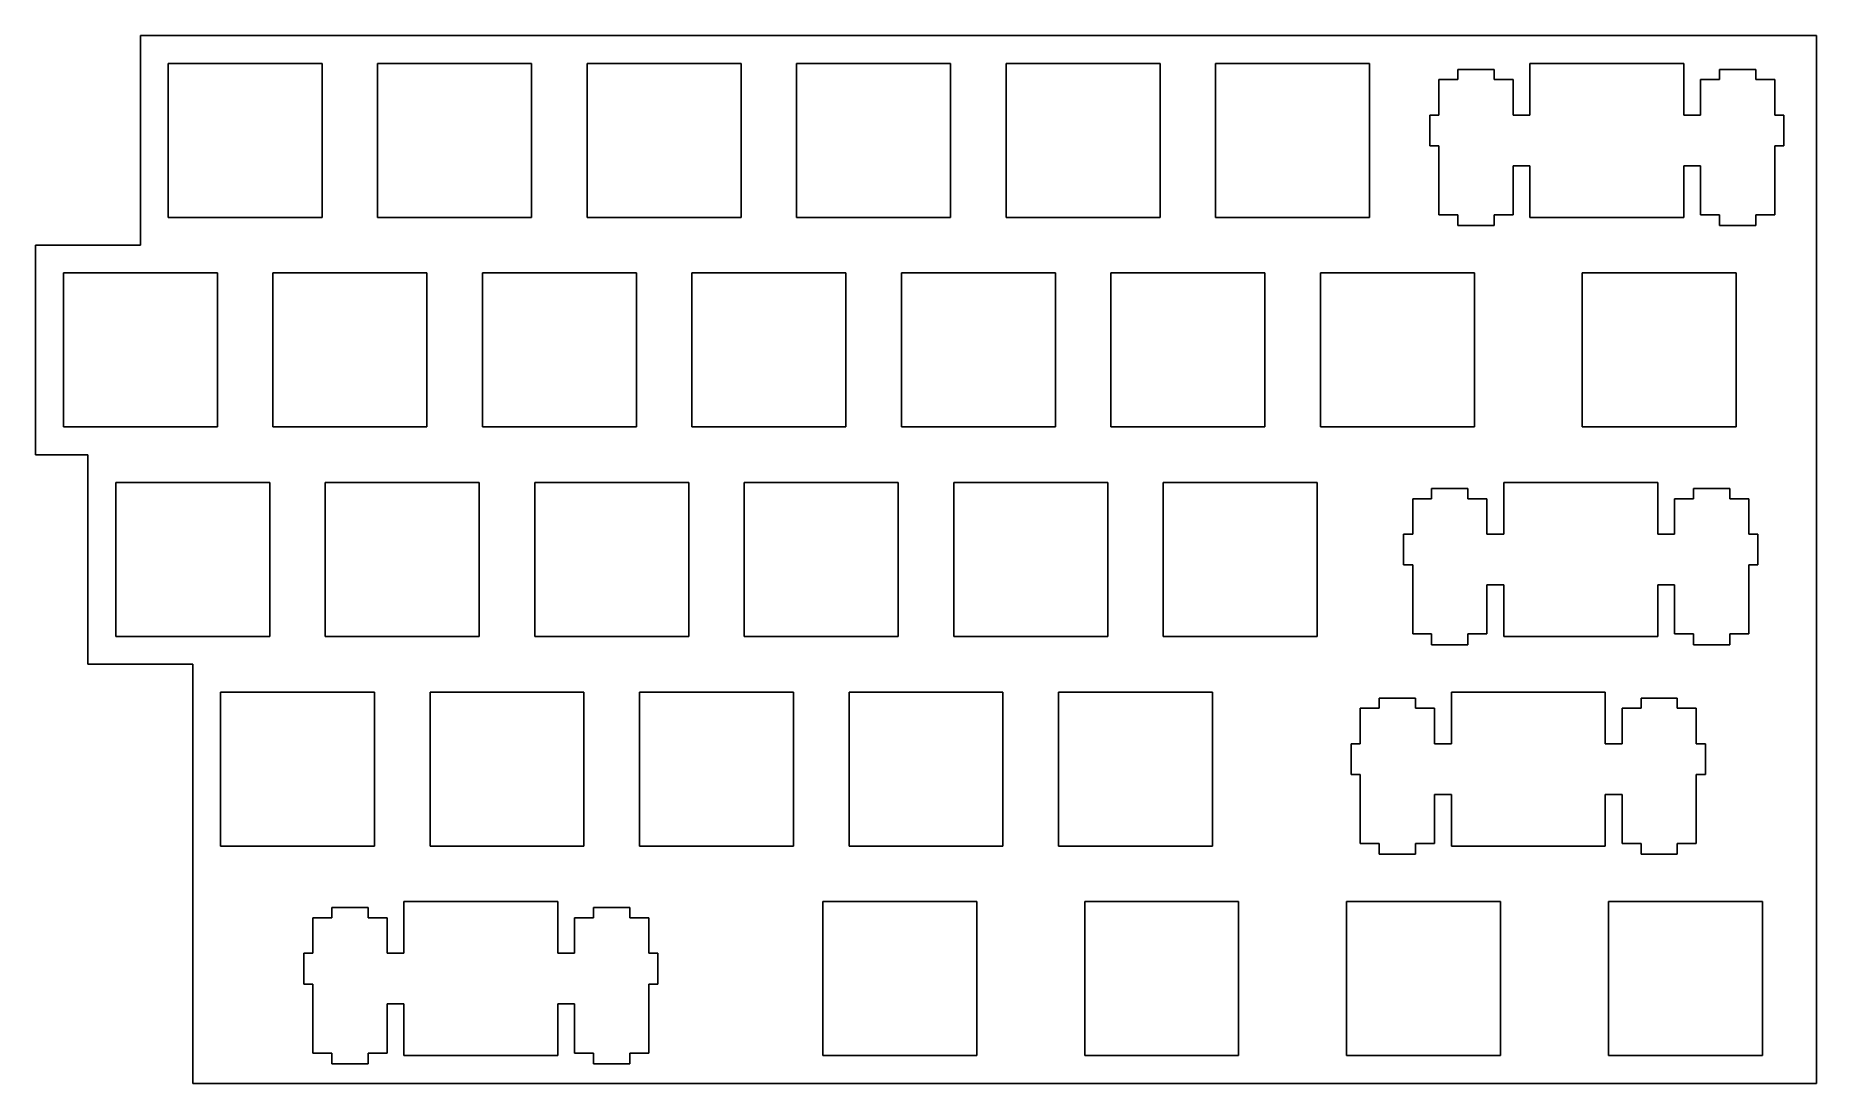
# Model space of a CAD drawing. Extents: x 0 to 162, y 0 to 96.
import ezdxf

# ---------------------------------------------------------------- set-up
doc = ezdxf.new("R2010")
doc.units = 0
doc.header["$MEASUREMENT"] = 0

msp = doc.modelspace()

# ---------------------------------------------------------------- linework, layer by layer
at = {"color": 0}
for p, q in [((9.6203, 95.5075), (162.02, 95.5075)), ((162.02, 95.5075), (162.02, 0.257693)), ((12.1447, 92.9831), (26.1441, 92.9831)), ((12.1447, 78.9838), (12.1447, 92.9831)), ((26.1441, 92.9831), (26.1441, 78.9838)), ((31.1947, 92.9831), (45.194, 92.9831)), ((31.1947, 78.9838), (31.1947, 92.9831)), ((45.194, 92.9831), (45.194, 78.9838)), ((50.2447, 92.9831), (64.244, 92.9831)), ((50.2447, 78.9838), (50.2447, 92.9831)), ((64.244, 92.9831), (64.244, 78.9838)), ((69.2947, 92.9831), (83.294, 92.9831)), ((69.2947, 78.9838), (69.2947, 92.9831)), ((83.294, 92.9831), (83.294, 78.9838)), ((88.3447, 92.9831), (102.344, 92.9831)), ((88.3447, 78.9838), (88.3447, 92.9831)), ((102.344, 92.9831), (102.344, 78.9838)), ((107.395, 92.9831), (121.394, 92.9831)), ((107.395, 78.9838), (107.395, 92.9831)), ((121.394, 92.9831), (121.394, 78.9838)), ((132.719, 92.4348), (129.42, 92.4348)), ((129.42, 92.4348), (129.42, 91.5127)), ((132.719, 91.5127), (132.719, 92.4348)), ((135.97, 92.9831), (135.97, 88.2826)), ((149.969, 92.9831), (135.97, 92.9831)), ((149.969, 88.2826), (149.969, 92.9831)), ((156.519, 92.4348), (153.22, 92.4348)), ((153.22, 92.4348), (153.22, 91.5127)), ((156.519, 91.5127), (156.519, 92.4348)), ((129.42, 91.5127), (127.695, 91.5127)), ((127.695, 91.5127), (127.695, 88.2826)), ((134.444, 91.5127), (132.719, 91.5127)), ((134.444, 88.2826), (134.444, 91.5127)), ((153.22, 91.5127), (151.495, 91.5127)), ((151.495, 91.5127), (151.495, 88.2826)), ((158.244, 91.5127), (156.519, 91.5127)), ((158.244, 88.2826), (158.244, 91.5127)), ((127.695, 88.2826), (126.869, 88.2826)), ((126.869, 88.2826), (126.869, 85.4837)), ((135.97, 88.2826), (134.444, 88.2826)), ((151.495, 88.2826), (149.969, 88.2826)), ((159.07, 88.2826), (158.244, 88.2826)), ((159.07, 85.4837), (159.07, 88.2826)), ((126.869, 85.4837), (127.695, 85.4837)), ((127.695, 85.4837), (127.695, 79.2138)), ((158.244, 79.2138), (158.244, 85.4837)), ((158.244, 85.4837), (159.07, 85.4837)), ((134.444, 79.2138), (134.444, 83.6828)), ((134.444, 83.6828), (135.97, 83.6828)), ((135.97, 83.6828), (135.97, 78.9838)), ((149.969, 78.9838), (149.969, 83.6828)), ((149.969, 83.6828), (151.495, 83.6828)), ((151.495, 83.6828), (151.495, 79.2138)), ((26.1441, 78.9838), (12.1447, 78.9838)), ((45.194, 78.9838), (31.1947, 78.9838)), ((64.244, 78.9838), (50.2447, 78.9838)), ((83.294, 78.9838), (69.2947, 78.9838)), ((102.344, 78.9838), (88.3447, 78.9838)), ((121.394, 78.9838), (107.395, 78.9838)), ((127.695, 79.2138), (129.42, 79.2138)), ((129.42, 79.2138), (129.42, 78.2327)), ((129.42, 78.2327), (132.719, 78.2327)), ((132.719, 78.2327), (132.719, 79.2138)), ((132.719, 79.2138), (134.444, 79.2138)), ((135.97, 78.9838), (149.969, 78.9838)), ((151.495, 79.2138), (153.22, 79.2138)), ((153.22, 79.2138), (153.22, 78.2327)), ((153.22, 78.2327), (156.519, 78.2327)), ((156.519, 78.2327), (156.519, 79.2138)), ((156.519, 79.2138), (158.244, 79.2138)), ((0.095085, 57.409235), (0.095085, 76.457665)), ((2.61965, 73.9331), (16.6192, 73.9331)), ((2.61965, 59.9338), (2.61965, 73.9331)), ((16.6192, 73.9331), (16.6192, 59.9338)), ((21.6697, 73.9331), (35.669, 73.9331)), ((21.6697, 59.9338), (21.6697, 73.9331)), ((35.669, 73.9331), (35.669, 59.9338)), ((40.7197, 73.9331), (54.719, 73.9331)), ((40.7197, 59.9338), (40.7197, 73.9331)), ((54.719, 73.9331), (54.719, 59.9338)), ((59.7697, 73.9331), (73.769, 73.9331)), ((59.7697, 59.9338), (59.7697, 73.9331)), ((73.769, 73.9331), (73.769, 59.9338)), ((78.8197, 73.9331), (92.819, 73.9331)), ((78.8197, 59.9338), (78.8197, 73.9331)), ((92.819, 73.9331), (92.819, 59.9338)), ((97.8683, 73.9331), (111.869, 73.9331)), ((97.8683, 59.9338), (97.8683, 73.9331)), ((111.869, 73.9331), (111.869, 59.9338)), ((116.918, 73.9331), (130.919, 73.9331)), ((116.918, 59.9338), (116.918, 73.9331)), ((130.919, 73.9331), (130.919, 59.9338)), ((140.732, 73.9331), (154.732, 73.9331)), ((140.732, 59.9338), (140.732, 73.9331)), ((154.732, 73.9331), (154.732, 59.9338)), ((16.6192, 59.9338), (2.61965, 59.9338)), ((35.669, 59.9338), (21.6697, 59.9338)), ((54.719, 59.9338), (40.7197, 59.9338)), ((73.769, 59.9338), (59.7697, 59.9338)), ((92.819, 59.9338), (78.8197, 59.9338)), ((111.869, 59.9338), (97.8683, 59.9338)), ((130.919, 59.9338), (116.918, 59.9338)), ((154.732, 59.9338), (140.732, 59.9338)), ((7.38216, 54.8831), (21.3817, 54.8831)), ((7.38216, 40.8838), (7.38216, 54.8831)), ((21.3817, 54.8831), (21.3817, 40.8838)), ((26.4322, 54.8831), (40.4315, 54.8831)), ((26.4322, 40.8838), (26.4322, 54.8831)), ((40.4315, 54.8831), (40.4315, 40.8838)), ((45.4822, 54.8831), (59.4815, 54.8831)), ((45.4822, 40.8838), (45.4822, 54.8831)), ((59.4815, 54.8831), (59.4815, 40.8838)), ((64.5322, 54.8831), (78.5315, 54.8831)), ((64.5322, 40.8838), (64.5322, 54.8831)), ((78.5315, 54.8831), (78.5315, 40.8838)), ((83.5822, 54.8831), (97.5815, 54.8831)), ((83.5822, 40.8838), (83.5822, 54.8831)), ((97.5815, 54.8831), (97.5815, 40.8838)), ((102.632, 54.8831), (116.632, 54.8831)), ((102.632, 40.8838), (102.632, 54.8831)), ((116.632, 54.8831), (116.632, 40.8838)), ((130.338, 54.3334), (127.037, 54.3334)), ((127.037, 54.3334), (127.037, 53.4127)), ((130.338, 53.4127), (130.338, 54.3334)), ((133.587, 54.8831), (133.587, 50.1826)), ((147.588, 54.8831), (133.587, 54.8831)), ((147.588, 50.1826), (147.588, 54.8831)), ((154.138, 54.3334), (150.837, 54.3334)), ((150.837, 54.3334), (150.837, 53.4127)), ((154.138, 53.4127), (154.138, 54.3334)), ((127.037, 53.4127), (125.312, 53.4127)), ((125.312, 53.4127), (125.312, 50.1826)), ((132.063, 53.4127), (130.338, 53.4127)), ((132.063, 50.1826), (132.063, 53.4127)), ((150.837, 53.4127), (149.112, 53.4127)), ((149.112, 53.4127), (149.112, 50.1826)), ((155.863, 53.4127), (154.138, 53.4127)), ((155.863, 50.1826), (155.863, 53.4127)), ((125.312, 50.1826), (124.488, 50.1826)), ((124.488, 50.1826), (124.488, 47.3837)), ((133.587, 50.1826), (132.063, 50.1826)), ((149.112, 50.1826), (147.588, 50.1826)), ((156.687, 50.1826), (155.863, 50.1826)), ((156.687, 47.3837), (156.687, 50.1826)), ((124.488, 47.3837), (125.312, 47.3837)), ((125.312, 47.3837), (125.312, 41.1138)), ((155.863, 41.1138), (155.863, 47.3837)), ((155.863, 47.3837), (156.687, 47.3837)), ((132.063, 41.1138), (132.063, 45.5828)), ((132.063, 45.5828), (133.587, 45.5828)), ((133.587, 45.5828), (133.587, 40.8838)), ((147.588, 40.8838), (147.588, 45.5828)), ((147.588, 45.5828), (149.112, 45.5828)), ((149.112, 45.5828), (149.112, 41.1138)), ((21.3817, 40.8838), (7.38216, 40.8838)), ((40.4315, 40.8838), (26.4322, 40.8838)), ((59.4815, 40.8838), (45.4822, 40.8838)), ((78.5315, 40.8838), (64.5322, 40.8838)), ((97.5815, 40.8838), (83.5822, 40.8838)), ((116.632, 40.8838), (102.632, 40.8838)), ((125.312, 41.1138), (127.037, 41.1138)), ((127.037, 41.1138), (127.037, 40.1327)), ((130.338, 40.1327), (130.338, 41.1138)), ((130.338, 41.1138), (132.063, 41.1138)), ((133.587, 40.8838), (147.588, 40.8838)), ((149.112, 41.1138), (150.837, 41.1138)), ((150.837, 41.1138), (150.837, 40.1327)), ((154.138, 40.1327), (154.138, 41.1138)), ((154.138, 41.1138), (155.863, 41.1138)), ((127.037, 40.1327), (130.338, 40.1327)), ((150.837, 40.1327), (154.138, 40.1327)), ((16.9072, 35.833), (30.9066, 35.833)), ((16.9072, 21.8336), (16.9072, 35.833)), ((30.9066, 35.833), (30.9066, 21.8336)), ((35.9572, 35.833), (49.9565, 35.833)), ((35.9572, 21.8336), (35.9572, 35.833)), ((49.9565, 35.833), (49.9565, 21.8336)), ((55.0072, 35.833), (69.0065, 35.833)), ((55.0072, 21.8336), (55.0072, 35.833)), ((69.0065, 35.833), (69.0065, 21.8336)), ((74.0572, 35.833), (88.0565, 35.833)), ((74.0572, 21.8336), (74.0572, 35.833)), ((88.0565, 35.833), (88.0565, 21.8336)), ((93.1072, 35.833), (107.107, 35.833)), ((93.1072, 21.8336), (93.1072, 35.833)), ((107.107, 35.833), (107.107, 21.8336)), ((128.826, 35.833), (128.826, 31.1326)), ((142.825, 35.833), (128.826, 35.833)), ((142.825, 31.1326), (142.825, 35.833)), ((122.276, 34.3628), (120.551, 34.3628)), ((120.551, 34.3628), (120.551, 31.1326)), ((125.575, 35.2848), (122.276, 35.2848)), ((122.276, 35.2848), (122.276, 34.3628)), ((125.575, 34.3628), (125.575, 35.2848)), ((127.301, 34.3628), (125.575, 34.3628)), ((127.301, 31.1326), (127.301, 34.3628)), ((146.075, 34.3628), (144.351, 34.3628)), ((144.351, 34.3628), (144.351, 31.1326)), ((149.375, 35.2848), (146.075, 35.2848)), ((146.075, 35.2848), (146.075, 34.3628)), ((149.375, 34.3628), (149.375, 35.2848)), ((151.1, 34.3628), (149.375, 34.3628)), ((151.1, 31.1326), (151.1, 34.3628)), ((120.551, 31.1326), (119.725, 31.1326)), ((119.725, 31.1326), (119.725, 28.3338)), ((128.826, 31.1326), (127.301, 31.1326)), ((144.351, 31.1326), (142.825, 31.1326)), ((151.926, 31.1326), (151.1, 31.1326)), ((151.926, 28.3338), (151.926, 31.1326)), ((119.725, 28.3338), (120.551, 28.3338)), ((120.551, 28.3338), (120.551, 22.0638)), ((151.1, 22.0638), (151.1, 28.3338)), ((151.1, 28.3338), (151.926, 28.3338)), ((127.301, 22.0638), (127.301, 26.5327)), ((127.301, 26.5327), (128.826, 26.5327)), ((128.826, 26.5327), (128.826, 21.8336)), ((142.825, 21.8336), (142.825, 26.5327)), ((142.825, 26.5327), (144.351, 26.5327)), ((144.351, 26.5327), (144.351, 22.0638)), ((30.9066, 21.8336), (16.9072, 21.8336)), ((49.9565, 21.8336), (35.9572, 21.8336)), ((69.0065, 21.8336), (55.0072, 21.8336)), ((88.0565, 21.8336), (74.0572, 21.8336)), ((107.107, 21.8336), (93.1072, 21.8336)), ((120.551, 22.0638), (122.276, 22.0638)), ((122.276, 22.0638), (122.276, 21.0826)), ((122.276, 21.0826), (125.575, 21.0826)), ((125.575, 21.0826), (125.575, 22.0638)), ((125.575, 22.0638), (127.301, 22.0638)), ((128.826, 21.8336), (142.825, 21.8336)), ((144.351, 22.0638), (146.075, 22.0638)), ((146.075, 22.0638), (146.075, 21.0826)), ((146.075, 21.0826), (149.375, 21.0826)), ((149.375, 21.0826), (149.375, 22.0638)), ((149.375, 22.0638), (151.1, 22.0638)), ((30.3251, 16.2347), (27.0261, 16.2347)), ((27.0261, 16.2347), (27.0261, 15.3128)), ((30.3251, 15.3128), (30.3251, 16.2347)), ((33.5759, 16.7831), (33.5759, 12.0826)), ((47.5753, 16.7831), (33.5759, 16.7831)), ((47.5753, 12.0826), (47.5753, 16.7831)), ((54.1253, 16.2347), (50.8247, 16.2347)), ((50.8247, 16.2347), (50.8247, 15.3128)), ((54.1253, 15.3128), (54.1253, 16.2347)), ((71.676, 16.7831), (85.6753, 16.7831)), ((71.676, 2.78364), (71.676, 16.7831)), ((85.6753, 16.7831), (85.6753, 2.78364)), ((95.4871, 16.7831), (109.488, 16.7831)), ((95.4871, 2.78364), (95.4871, 16.7831)), ((109.488, 16.7831), (109.488, 2.78364)), ((119.301, 16.7831), (133.3, 16.7831)), ((119.301, 2.78364), (119.301, 16.7831)), ((133.3, 16.7831), (133.3, 2.78364)), ((143.112, 16.7831), (157.113, 16.7831)), ((143.112, 2.78364), (143.112, 16.7831)), ((157.113, 16.7831), (157.113, 2.78364)), ((27.0261, 15.3128), (25.3008, 15.3128)), ((25.3008, 15.3128), (25.3008, 12.0826)), ((32.0504, 15.3128), (30.3251, 15.3128)), ((32.0504, 12.0826), (32.0504, 15.3128)), ((50.8247, 15.3128), (49.101, 15.3128)), ((49.101, 15.3128), (49.101, 12.0826)), ((55.8504, 15.3128), (54.1253, 15.3128)), ((55.8504, 12.0826), (55.8504, 15.3128)), ((25.3008, 12.0826), (24.4753, 12.0826)), ((24.4753, 12.0826), (24.4753, 9.28384)), ((33.5759, 12.0826), (32.0504, 12.0826)), ((49.101, 12.0826), (47.5753, 12.0826)), ((56.6759, 12.0826), (55.8504, 12.0826)), ((56.6759, 9.28384), (56.6759, 12.0826)), ((24.4753, 9.28384), (25.3008, 9.28384)), ((25.3008, 9.28384), (25.3008, 3.01377)), ((55.8504, 3.01377), (55.8504, 9.28384)), ((55.8504, 9.28384), (56.6759, 9.28384)), ((32.0504, 3.01377), (32.0504, 7.48411)), ((32.0504, 7.48411), (33.5759, 7.48411)), ((33.5759, 7.48411), (33.5759, 2.78364)), ((47.5753, 2.78364), (47.5753, 7.48411)), ((47.5753, 7.48411), (49.101, 7.48411)), ((49.101, 7.48411), (49.101, 3.01377)), ((25.3008, 3.01377), (27.0261, 3.01377)), ((27.0261, 3.01377), (27.0261, 2.03261)), ((27.0261, 2.03261), (30.3251, 2.03261)), ((30.3251, 2.03261), (30.3251, 3.01377)), ((30.3251, 3.01377), (32.0504, 3.01377)), ((33.5759, 2.78364), (47.5753, 2.78364)), ((49.101, 3.01377), (50.8247, 3.01377)), ((50.8247, 3.01377), (50.8247, 2.03261)), ((50.8247, 2.03261), (54.1253, 2.03261)), ((54.1253, 2.03261), (54.1253, 3.01377)), ((54.1253, 3.01377), (55.8504, 3.01377)), ((85.6753, 2.78364), (71.676, 2.78364)), ((109.488, 2.78364), (95.4871, 2.78364)), ((133.3, 2.78364), (119.301, 2.78364)), ((157.113, 2.78364), (143.112, 2.78364)), ((162.02, 0.257693), (14.382535, 0.257693))]:
    msp.add_line(p, q, dxfattribs=at)
at = {"linetype": 'Continuous'}
for p, q in [((9.6203, 95.5075), (9.6203, 76.457665)), ((9.6203, 76.457665), (0.095085, 76.457665)), ((4.856025, 57.409235), (0.095085, 57.409235)), ((4.856025, 57.409235), (4.856025, 38.357665)), ((4.856025, 38.357665), (14.382535, 38.357665)), ((14.382535, 38.357665), (14.382535, 0.257693))]:
    msp.add_line(p, q, dxfattribs=at)

doc.saveas('drawing.dxf')
